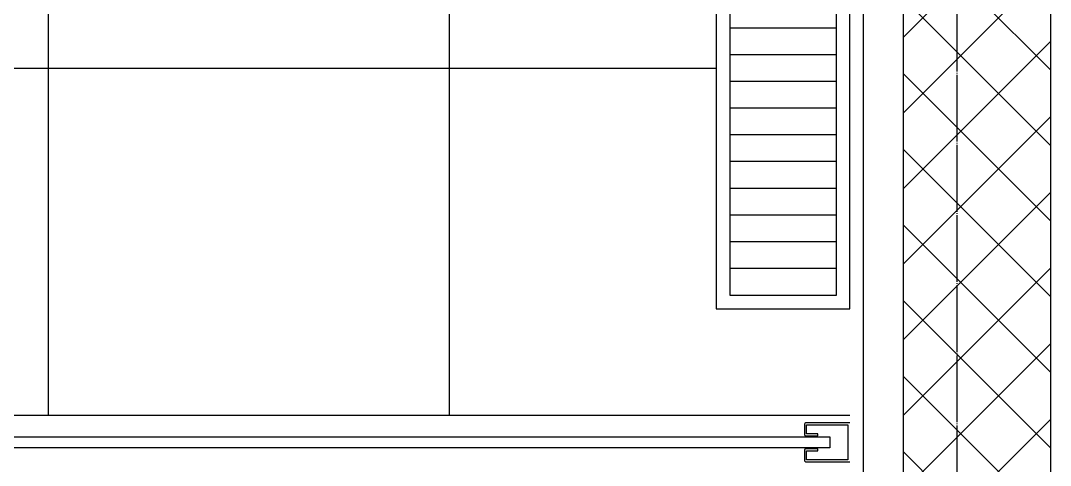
# Model space of a CAD drawing. Header units: millimetres. Extents: x 18456 to 179493, y -203649 to 469211.
# Drawn here: x 128131 to 128901, y 350605 to 350938 of the extents above; entities that cross this region are included whole.
import ezdxf

# ---------------------------------------------------------------- set-up
doc = ezdxf.new("R2010")
doc.units = ezdxf.units.MM
doc.linetypes.add('X-평면도(기본형)$0$CEN', pattern=[52.5, 50, -1, 0.5, -1])
for name, color, linetype, true_color in [('X-평면도(기본형)$0$40HAT', 9, 'Continuous', 0x808080), ('X-평면도(기본형)$0$CEN', 1, 'X-평면도(기본형)$0$CEN', 0xff0000), ('X-평면도(기본형)$0$FIN', 9, 'Continuous', 0x808080), ('X-평면도(기본형)$0$FUR', 6, 'Continuous', 0xff00ff), ('X-평면도(기본형)$0$TIL', 5, 'Continuous', 0x0000ff), ('X-평면도(기본형)$0$W2', 3, 'Continuous', 0x00ff00)]:
    doc.layers.add(name, color=color, linetype=linetype, true_color=true_color)

# ---------------------------------------------------------------- blocks, each defined once
blk = doc.blocks.new('X-평면도(기본형)$0$T1')
at = {"layer": 'X-평면도(기본형)$0$FUR', "color": 8, "true_color": 0x808080}
for p, q in [((10, 670), (90, 670)), ((10, 650), (90, 650)), ((10, 630), (90, 630)), ((10, 610), (90, 610)), ((10, 590), (90, 590)), ((10, 570), (90, 570)), ((10, 550), (90, 550)), ((10, 530), (90, 530)), ((10, 510), (90, 510)), ((10, 490), (90, 490)), ((10, 470), (58.36, 470)), ((0, 410), (29.3, 410)), ((0, 390), (53.78, 390)), ((7.5, 370), (55.42, 370)), ((7.5, 330), (70, 330)), ((0, 310), (70, 310)), ((0, 290), (29.3, 290)), ((43, 270), (90, 270)), ((43, 250), (90, 250)), ((10, 230), (90, 230)), ((10, 210), (90, 210)), ((10, 190), (90, 190)), ((10, 170), (90, 170)), ((10, 150), (90, 150)), ((10, 130), (90, 130)), ((10, 110), (90, 110)), ((10, 90), (90, 90)), ((10, 70), (90, 70)), ((10, 50), (90, 50)), ((10, 30), (90, 30))]:
    blk.add_line(p, q, dxfattribs=at)
at = {"layer": 'X-평면도(기본형)$0$FUR'}
for points in [[(100, 270.92), (100, 0), (0, 0), (0, 700), (100, 700), (100, 487.43)], [(10, 461.78), (10, 690), (90, 690), (90, 487.47)], [(90, 270.87), (90, 10), (10, 10), (10, 238.22)]]:
    blk.add_lwpolyline(points, dxfattribs=at)

msp = doc.modelspace()

# ---------------------------------------------------------------- hatches: boundary and pattern name
at = {"layer": 'X-평면도(기본형)$0$40HAT'}
h = msp.add_hatch(dxfattribs=at)
h.set_pattern_fill('H3', color=256, scale=40, style=0, pattern_type=2)
h.set_pattern_definition([(315, (-174175.336, 75338.112), (28.2842712, 28.2842712), []), (45, (-174175.336, 75338.112), (-28.2842712, 28.2842712), [])])
h.paths.add_polyline_path([(127461.28, 351542.39), (127461.28, 351632.39), (128791.28, 351632.39), (128791.28, 351682.39), (128901.28, 351682.39), (128901.28, 349452.39), (128221.28, 349452.39), (128221.28, 349572.39), (127561.28, 349572.39), (127561.28, 349662.39), (128791.28, 349662.39), (128791.28, 351542.39), (127461.28, 351542.39)], flags=0)

# ---------------------------------------------------------------- linework, layer by layer
at = {"layer": 'X-평면도(기본형)$0$CEN'}
msp.add_line((128831.28, 355097.39), (128831.28, 349342.39), dxfattribs=at)
at = {"layer": 'X-평면도(기본형)$0$FIN'}
msp.add_line((128761.28, 351512.39), (128761.28, 349692.39), dxfattribs=at)
at = {"layer": 'X-평면도(기본형)$0$FUR', "color": 4, "ltscale": 3, "true_color": 0x00ffff}
msp.add_line((128751.28, 350642.39), (127591.28, 350642.39), dxfattribs=at)
at = {"layer": 'X-평면도(기본형)$0$FUR', "color": 8, "true_color": 0x808080}
for p, q in [((128717.28, 350635.89), (128717.28, 350628.14)), ((128751.28, 350636.89), (128718.28, 350636.89)), ((128718.78, 350628.64), (128718.78, 350635.39)), ((128718.28, 350627.14), (128727.28, 350627.14)), ((128727.28, 350628.64), (128718.78, 350628.64)), ((128727.28, 350627.14), (128727.28, 350628.64)), ((128717.28, 350616.64), (128717.28, 350608.89)), ((128727.28, 350617.64), (128718.28, 350617.64)), ((128718.78, 350616.14), (128727.28, 350616.14)), ((128718.78, 350609.39), (128718.78, 350616.14)), ((128727.28, 350616.14), (128727.28, 350617.64)), ((128718.28, 350607.89), (128751.28, 350607.89))]:
    msp.add_line(p, q, dxfattribs=at)
msp.add_lwpolyline([(128718.78, 350635.39), (128749.78, 350635.39), (128749.78, 350609.39), (128718.78, 350609.39)], dxfattribs=at)
msp.add_lwpolyline([(128736.28, 350618.39), (127575.28, 350618.39), (127575.28, 350626.39), (128736.28, 350626.39)], close=True, dxfattribs=at)
for centre, start, end in [((128718.28, 350635.89), 90, 180), ((128718.28, 350628.14), 180, 270), ((128718.28, 350616.64), 90, 180), ((128718.28, 350608.89), 180, 270)]:
    msp.add_arc(centre, 1, start, end, dxfattribs=at)
at = {"layer": 'X-평면도(기본형)$0$TIL'}
for p, q in [((128151.28, 351502.39), (128151.28, 350642.39)), ((128451.28, 351502.39), (128451.28, 350642.39)), ((126551.28, 350902.39), (128651.28, 350902.39))]:
    msp.add_line(p, q, dxfattribs=at)
at = {"layer": 'X-평면도(기본형)$0$W2'}
for p, q in [((128901.28, 351682.39), (128901.28, 349452.39)), ((128791.28, 349662.39), (128791.28, 351542.39))]:
    msp.add_line(p, q, dxfattribs=at)

# ---------------------------------------------------------------- block references
at = {"layer": 'X-평면도(기본형)$0$FUR', "xscale": -1}
msp.add_blockref('X-평면도(기본형)$0$T1', (128751.28, 350722.39), dxfattribs=at)

doc.saveas('drawing.dxf')
